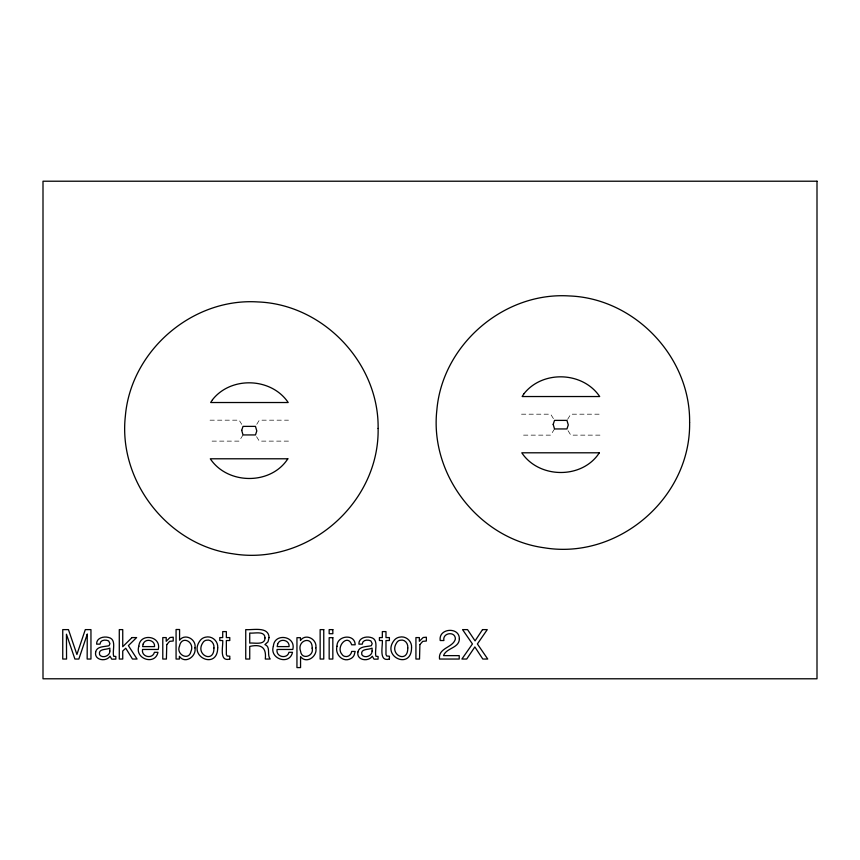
<?xml version="1.0" encoding="UTF-8"?>
<svg xmlns="http://www.w3.org/2000/svg" width="860" height="860" viewBox="0 0 860 860"><rect width="100%" height="100%" fill="white"/><g stroke="black" fill="none" stroke-linecap="round" stroke-linejoin="round"><path stroke-width="0.64" stroke-dasharray="4.3 3.22" d="M243.025 434.934L239.177 441.126L210.033 441.126M256.753 424.313L259.322 420.175L288.465 420.175M554.517 428.946L550.658 435.138L521.525 435.138M567.6 419.358L570.814 414.187L599.947 414.187M521.515 414.187L550.658 414.187L553.872 419.358M210.033 420.175L239.166 420.175L241.746 424.313M599.957 435.138L570.814 435.138L567.6 429.978M288.465 441.126L259.333 441.126L256.108 435.966"/><path stroke-width="1.29" d="M241.703 430.376L243.025 434.934L255.474 434.934L256.796 430.935L255.474 426.377L243.025 426.377L241.703 430.376M553.195 424.388L554.517 428.946L566.955 428.946L568.277 424.947L566.955 420.389L554.517 420.389L553.195 424.388M87.247 634.218L87.161 659.039L90.956 659.039L90.956 629.617L85.301 629.617L76.906 654.492L68.456 629.617L62.748 629.617L62.748 659.039L66.553 659.039L66.446 634.218L74.906 659.039L78.851 659.039L87.247 634.218M312.159 648.182C314.319 656.137 301.666 660.351 300.602 651.364C296.55 640.281 312.707 635.153 312.159 648.182M179.493 646.139C175.762 654.46 188.953 661.318 190.909 651.514C195.242 641.947 181.611 634.766 179.493 646.139M194.962 647.903C196.65 656.427 185.007 664.479 179.396 656.298L179.396 659.039L176.074 659.039L176.074 629.509L179.579 629.509L179.579 640.195C185.05 632.906 196.66 639.388 194.962 647.903M217.698 647.859C217.548 670.305 187.136 656.696 200.455 640.173A8.858 8.858 0 0 1 205.626 637.163C212.087 635.551 218.418 641.291 217.698 647.859M336.991 646.236C334.658 654.288 342.989 663.071 350.891 658.556A7.364 7.364 0 0 0 354.137 655.137L355.18 651.45L351.675 651.45C351.256 654.675 348.257 657.298 344.946 656.438A4.418 4.418 0 0 1 342.022 654.374C335.368 647.086 347.676 633.035 351.675 644.796L355.18 644.796C355.04 633.315 336.636 635.454 336.991 646.236M411.542 647.859C411.381 670.305 380.969 656.696 394.288 640.173A8.858 8.858 0 0 1 399.47 637.163C405.92 635.551 412.262 641.291 411.542 647.859M138.847 646.258C134.515 658.921 155.155 665.704 157.96 652.31L154.413 652.31C152.672 659.448 141.072 657.072 142.534 649.461L158.261 649.461C161.701 635.83 139.696 632.573 138.847 646.258M273.383 646.258C269.051 658.921 289.702 665.704 292.497 652.31L288.96 652.31C287.208 659.448 275.608 657.072 277.081 649.461L292.798 649.461C296.248 635.83 274.232 632.573 273.383 646.258M315.835 647.838C317.727 656.298 306.504 664.436 300.559 656.632L300.559 667.596L296.947 667.596L296.947 637.69L300.452 637.69L300.452 640.528C305.676 632.853 317.426 639.346 315.835 647.838M265.02 637.926C265.095 645.548 254.173 642.56 249.733 643.097L249.733 633.035C254.162 633.723 264.826 630.326 265.02 637.926M95.653 651.998C93.977 660.265 106.102 662.254 110.026 656.201L111.735 659.168L115.831 659.136L115.831 656.481L113.681 656.255C111.972 650.515 117.196 639.195 108.381 637.421C103.587 636.11 96.234 638.023 96.642 644.14L100.007 644.14C100.093 639.808 105.63 639.346 108.629 640.937L109.94 643.613L109.08 645.699C104.608 646.892 96.857 646 95.653 651.998M357.91 651.998C356.233 660.265 368.349 662.254 372.272 656.201L373.992 659.168L378.077 659.136L378.077 656.481L375.927 656.255C374.218 650.515 379.443 639.195 370.638 637.421C365.833 636.11 358.491 638.023 358.889 644.14L362.254 644.14C362.35 639.808 367.876 639.346 370.886 640.937L372.197 643.613L371.327 645.699C366.854 646.892 359.114 646 357.91 651.998M459.358 638.851C459.315 648.214 446.19 647.838 443.545 655.632L459.219 655.632L459.219 659.039L439.524 659.039C438.009 647.612 453.112 647.838 455.37 639.012C455.51 630.864 442.223 632.648 443.889 640.528L440.223 640.528C438.213 628.037 459.573 626.564 459.358 638.851M378.12 428.463C379.421 503.637 306.891 566.106 232.727 553.765C167.818 544.982 117.981 480.987 125.377 415.896C130.956 350.654 192.414 297.743 257.763 301.935C323.177 304.268 379.056 363.006 378.12 428.463M689.612 422.475C690.913 497.65 618.372 560.118 544.208 547.777C479.3 538.994 429.462 475 436.869 409.908C442.448 344.666 503.906 291.755 569.255 295.947C634.659 298.28 690.548 357.018 689.612 422.475M213.936 647.967C214.269 664.21 194.586 654.686 202.917 642.635A4.902 4.902 0 0 1 206.185 640.27C210.872 638.926 214.538 643.516 213.936 647.967M407.769 647.967C408.102 664.21 388.43 654.686 396.75 642.635A4.902 4.902 0 0 1 400.018 640.27C404.716 638.926 408.371 643.516 407.769 647.967M269.062 637.55L267.976 641.872L264.912 644.581C270.502 646.612 267.385 653.568 269.406 657.728L270.19 659.039L265.299 659.039C266.6 647.537 261.343 643.828 249.733 646.419L249.733 659.039L245.745 659.039L245.745 629.617C252.7 630.283 268.642 626.048 269.062 637.55M109.844 651.031C110.134 655.933 102.351 658.846 99.588 654.729C97.943 648.354 106.382 650.031 109.844 648.128L109.844 651.031M372.09 651.031C372.38 655.933 364.597 658.846 361.845 654.729C360.19 648.354 368.628 650.031 372.09 648.128L372.09 651.031M166.765 644.548L166.399 659.039L162.787 659.039L162.787 637.582L166.216 637.582L166.216 641.291L170.043 637.496L173.225 637.206L173.225 641.012L169.635 641.345L166.765 644.548M419.895 644.548L419.529 659.039L415.928 659.039L415.928 637.582L419.347 637.582L419.347 641.291L423.185 637.496L426.366 637.206L426.366 641.012L422.765 641.345L419.895 644.548M143.136 644.075L142.631 646.602L154.553 646.602C155.262 639.937 145.2 637.808 143.136 644.075M277.673 644.075L277.178 646.602L289.1 646.602C289.798 639.937 279.747 637.808 277.673 644.075M212.495 399.706L210.657 402.523L288.208 402.523C271.373 377.519 231.136 376.013 212.495 399.706M287.842 458.788C270.793 485.255 227.642 484.825 210.291 458.788L287.842 458.788M523.976 393.719L522.149 396.535L599.699 396.535C582.854 371.531 542.628 370.026 523.976 393.719M599.334 452.801C582.274 479.267 539.123 478.837 521.784 452.801L599.334 452.801M482.514 629.617L475.064 640.872L467.55 629.617L462.562 629.617L472.441 643.957L461.895 659.039L466.711 659.039L474.86 646.946L482.793 659.039L487.738 659.039L477.386 643.957L487.265 629.617L482.514 629.617M131.999 637.582L122.743 646.698L122.743 629.617L119.282 629.617L119.282 659.039L122.743 659.039L122.743 650.988L125.764 648.225L132.462 659.039L137.062 659.039L128.387 645.624L136.611 637.582L131.999 637.582M229.781 659.039C218.838 662.211 223.256 645.989 222.708 640.528L219.805 640.528L219.805 637.582L222.708 637.582L222.708 631.595L226.352 631.595L226.352 637.582L229.781 637.582L229.781 640.528L226.352 640.528L226.352 654.535L227.115 656.04L229.781 656.201L229.781 659.039M389.397 659.039C378.454 662.211 382.872 645.989 382.334 640.528L379.421 640.528L379.421 637.582L382.334 637.582L382.334 631.595L385.979 631.595L385.979 637.582L389.397 637.582L389.397 640.528L385.979 640.528L385.979 654.535L386.731 656.04L389.397 656.201L389.397 659.039M817 181.213L43 181.213L43 678.787L817 678.787L817 181.213M323.758 629.617L320.146 629.617L320.146 659.039L323.758 659.039L323.758 629.617M332.831 629.617L329.165 629.617L329.165 633.702L332.831 633.702L332.831 629.617M332.831 637.69L329.165 637.69L329.165 659.039L332.831 659.039L332.831 637.69"/></g></svg>
